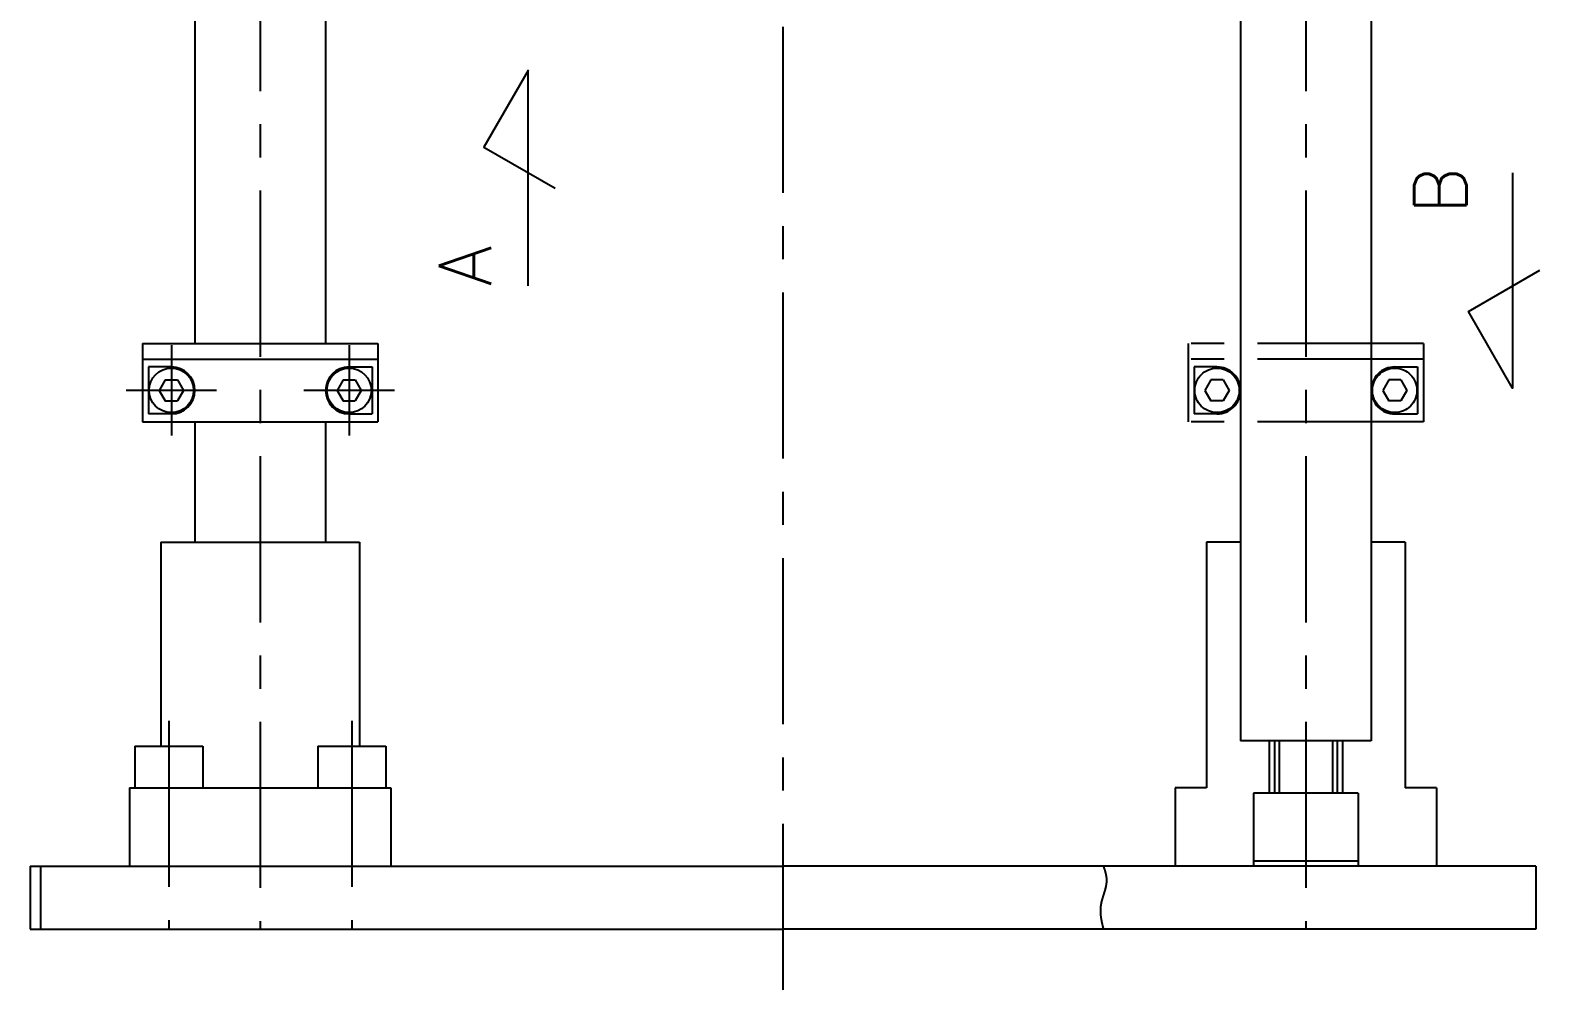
# Model space of a CAD drawing. Extents: x -846 to 177, y -156 to 391.
# Drawn here: x -441.3 to -152.5, y -121.2 to 62.3 of the extents above; entities that cross this region are included whole.
import ezdxf

# ---------------------------------------------------------------- set-up
doc = ezdxf.new("R2010")
doc.units = 0
doc.linetypes.add('CENTER', pattern=[50.8, 31.75, -6.35, 6.35, -6.35])
doc.linetypes.add('PHANTOM', pattern=[63.5, 31.75, -6.35, 6.35, -6.35, 6.35, -6.35])
doc.layers.get('0').update_dxf_attribs({"linetype": 'CONTINUOUS'})
doc.layers.add('CENTER', color=1, linetype='CONTINUOUS')
doc.styles.get("Standard").update_dxf_attribs({"font": 'txt.shx', "height": 3, "bigfont": 'bigfont.shx'})

msp = doc.modelspace()

# ---------------------------------------------------------------- linework, layer by layer
at = {"color": 7, "linetype": 'CONTINUOUS'}
for p, q in [((-209.78, 168.38), (-209.78, -73.62)), ((-184.78, 168.38), (-184.78, -73.62)), ((-409.78, 67.38), (-409.78, 2.38)), ((-384.78, 67.38), (-384.78, 2.38)), ((-419.78, 2.38), (-374.78, 2.38)), ((-419.78, 2.38), (-419.78, -12.62)), ((-374.78, 2.38), (-374.78, -12.62)), ((-419.78, -0.62), (-374.78, -0.62)), ((-414.28, -2.12), (-418.66, -2.12)), ((-418.66, -2.12), (-418.66, -11.12)), ((-380.28, -2.12), (-375.9, -2.12)), ((-375.9, -2.12), (-375.9, -11.12)), ((-415.44, -4.62), (-416.59, -6.62)), ((-415.44, -4.62), (-413.13, -4.62)), ((-413.13, -4.62), (-411.97, -6.62)), ((-381.44, -4.62), (-382.59, -6.62)), ((-381.44, -4.62), (-379.13, -4.62)), ((-379.13, -4.62), (-377.97, -6.62)), ((-416.59, -6.62), (-415.44, -8.62)), ((-415.44, -8.62), (-413.13, -8.62)), ((-411.97, -6.62), (-413.13, -8.62)), ((-382.59, -6.62), (-381.44, -8.62)), ((-381.44, -8.62), (-379.13, -8.62)), ((-377.97, -6.62), (-379.13, -8.62)), ((-414.28, -11.12), (-418.66, -11.12)), ((-380.28, -11.12), (-375.9, -11.12)), ((-419.78, -12.62), (-374.78, -12.62)), ((-409.78, -12.62), (-409.78, -35.62)), ((-384.78, -12.62), (-384.78, -35.62)), ((-416.28, -35.62), (-416.28, -74.62)), ((-416.28, -35.62), (-397.28, -35.62)), ((-397.28, -35.62), (-378.28, -35.62)), ((-378.28, -35.62), (-378.28, -74.62)), ((-216.28, -35.62), (-216.28, -82.62)), ((-209.78, -35.62), (-216.28, -35.62)), ((-178.28, -35.62), (-184.78, -35.62)), ((-178.28, -35.62), (-178.28, -82.62)), ((-421.28, -74.62), (-408.28, -74.62)), ((-421.28, -74.62), (-421.28, -82.62)), ((-408.28, -74.62), (-408.28, -82.62)), ((-386.28, -74.62), (-373.28, -74.62)), ((-386.28, -74.62), (-386.28, -82.62)), ((-373.28, -74.62), (-373.28, -82.62)), ((-184.78, -73.62), (-209.78, -73.62)), ((-204.28, -73.62), (-204.28, -83.62)), ((-203.28, -73.62), (-203.28, -83.62)), ((-202.41, -73.62), (-202.41, -83.62)), ((-192.16, -73.62), (-192.16, -83.62)), ((-191.28, -73.62), (-191.28, -83.62)), ((-190.28, -73.62), (-190.28, -83.62)), ((-422.28, -82.62), (-397.28, -82.62)), ((-422.28, -82.62), (-422.28, -97.62)), ((-397.28, -82.62), (-372.28, -82.62)), ((-372.28, -82.62), (-372.28, -97.62)), ((-222.28, -82.62), (-222.28, -97.62)), ((-216.28, -82.62), (-222.28, -82.62)), ((-187.28, -83.62), (-207.28, -83.62)), ((-207.28, -83.62), (-207.28, -97.62)), ((-187.28, -83.62), (-187.28, -97.62)), ((-172.28, -82.62), (-178.28, -82.62)), ((-172.28, -82.62), (-172.28, -97.62)), ((-441.28, -97.62), (-297.28, -97.62)), ((-441.28, -97.62), (-441.28, -109.62)), ((-439.28, -97.62), (-439.28, -109.62)), ((-153.28, -97.62), (-297.28, -97.62)), ((-187.28, -96.62), (-207.28, -96.62)), ((-153.28, -97.62), (-153.28, -109.62)), ((-441.28, -109.62), (-297.28, -109.62)), ((-153.28, -109.62), (-297.28, -109.62))]:
    msp.add_line(p, q, dxfattribs=at)
at = {"color": 3, "linetype": 'PHANTOM'}
for p, q in [((-174.78, 2.38), (-219.78, 2.38)), ((-219.78, 2.38), (-219.78, -12.62)), ((-174.78, 2.38), (-174.78, -12.62)), ((-174.78, -0.62), (-219.78, -0.62)), ((-214.28, -2.12), (-218.66, -2.12)), ((-218.66, -2.12), (-218.66, -11.12)), ((-180.28, -2.12), (-175.9, -2.12)), ((-175.9, -2.12), (-175.9, -11.12)), ((-215.44, -4.62), (-216.59, -6.62)), ((-213.13, -4.62), (-215.44, -4.62)), ((-213.13, -4.62), (-211.97, -6.62)), ((-181.44, -4.62), (-182.59, -6.62)), ((-179.13, -4.62), (-181.44, -4.62)), ((-179.13, -4.62), (-177.97, -6.62)), ((-216.59, -6.62), (-215.44, -8.62)), ((-213.13, -8.62), (-215.44, -8.62)), ((-211.97, -6.62), (-213.13, -8.62)), ((-182.59, -6.62), (-181.44, -8.62)), ((-179.13, -8.62), (-181.44, -8.62)), ((-177.97, -6.62), (-179.13, -8.62)), ((-214.28, -11.12), (-218.66, -11.12)), ((-180.28, -11.12), (-175.9, -11.12)), ((-174.78, -12.62), (-219.78, -12.62))]:
    msp.add_line(p, q, dxfattribs=at)
at = {"color": 7, "linetype": 'CONTINUOUS'}
for points in [[(-346.04, 13.4), (-346.04, 54.57), (-354.5, 39.91), (-340.84, 32.03)], [(-157.73, 35.01), (-157.73, -6.16), (-166.19, 8.49), (-152.53, 16.38)]]:
    msp.add_lwpolyline(points, dxfattribs=at)
at = {"color": 7}
msp.add_polyline3d([(-236.02, -97.62, 0), (-236, -97.65, 0), (-235.99, -97.68, 0), (-235.98, -97.7, 0), (-235.97, -97.73, 0), (-235.96, -97.76, 0), (-235.95, -97.79, 0), (-235.94, -97.82, 0), (-235.93, -97.84, 0), (-235.92, -97.87, 0), (-235.91, -97.9, 0), (-235.9, -97.93, 0), (-235.89, -97.95, 0), (-235.88, -97.98, 0), (-235.87, -98.01, 0), (-235.86, -98.04, 0), (-235.85, -98.07, 0), (-235.84, -98.09, 0), (-235.84, -98.12, 0), (-235.83, -98.15, 0), (-235.82, -98.18, 0), (-235.81, -98.21, 0), (-235.8, -98.23, 0), (-235.79, -98.26, 0), (-235.78, -98.29, 0), (-235.77, -98.32, 0), (-235.76, -98.35, 0), (-235.75, -98.38, 0), (-235.74, -98.4, 0), (-235.74, -98.43, 0), (-235.73, -98.46, 0), (-235.72, -98.49, 0), (-235.71, -98.52, 0), (-235.7, -98.55, 0), (-235.69, -98.57, 0), (-235.69, -98.6, 0), (-235.68, -98.63, 0), (-235.67, -98.66, 0), (-235.66, -98.69, 0), (-235.65, -98.72, 0), (-235.65, -98.75, 0), (-235.64, -98.77, 0), (-235.63, -98.8, 0), (-235.62, -98.83, 0), (-235.62, -98.86, 0), (-235.61, -98.89, 0), (-235.6, -98.92, 0), (-235.6, -98.95, 0), (-235.59, -98.98, 0), (-235.58, -99, 0), (-235.58, -99.03, 0), (-235.57, -99.06, 0), (-235.56, -99.09, 0), (-235.56, -99.12, 0), (-235.55, -99.15, 0), (-235.54, -99.18, 0), (-235.54, -99.21, 0), (-235.53, -99.24, 0), (-235.53, -99.26, 0), (-235.52, -99.29, 0), (-235.51, -99.32, 0), (-235.51, -99.35, 0), (-235.5, -99.38, 0), (-235.5, -99.41, 0), (-235.49, -99.44, 0), (-235.49, -99.47, 0), (-235.49, -99.5, 0), (-235.48, -99.53, 0), (-235.48, -99.56, 0), (-235.47, -99.59, 0), (-235.47, -99.62, 0), (-235.46, -99.64, 0), (-235.46, -99.67, 0), (-235.46, -99.7, 0), (-235.45, -99.73, 0), (-235.45, -99.76, 0), (-235.45, -99.79, 0), (-235.44, -99.82, 0), (-235.44, -99.85, 0), (-235.44, -99.88, 0), (-235.44, -99.91, 0), (-235.43, -99.94, 0), (-235.43, -99.97, 0), (-235.43, -100, 0), (-235.43, -100.03, 0), (-235.43, -100.06, 0), (-235.43, -100.09, 0), (-235.42, -100.12, 0), (-235.42, -100.15, 0), (-235.42, -100.18, 0), (-235.42, -100.2, 0), (-235.42, -100.23, 0), (-235.42, -100.26, 0), (-235.42, -100.29, 0), (-235.42, -100.32, 0), (-235.42, -100.35, 0), (-235.42, -100.38, 0), (-235.42, -100.41, 0), (-235.42, -100.44, 0), (-235.42, -100.47, 0), (-235.43, -100.5, 0), (-235.43, -100.53, 0), (-235.43, -100.56, 0), (-235.43, -100.59, 0), (-235.43, -100.62, 0), (-235.43, -100.65, 0), (-235.44, -100.68, 0), (-235.44, -100.71, 0), (-235.44, -100.74, 0), (-235.44, -100.77, 0), (-235.44, -100.8, 0), (-235.45, -100.83, 0), (-235.45, -100.86, 0), (-235.45, -100.89, 0), (-235.46, -100.91, 0), (-235.46, -100.94, 0), (-235.46, -100.97, 0), (-235.47, -101, 0), (-235.47, -101.03, 0), (-235.48, -101.06, 0), (-235.48, -101.09, 0), (-235.48, -101.12, 0), (-235.49, -101.15, 0), (-235.49, -101.18, 0), (-235.5, -101.21, 0), (-235.5, -101.24, 0), (-235.51, -101.27, 0), (-235.51, -101.3, 0), (-235.52, -101.33, 0), (-235.52, -101.35, 0), (-235.53, -101.38, 0), (-235.53, -101.41, 0), (-235.54, -101.44, 0), (-235.55, -101.47, 0), (-235.55, -101.5, 0), (-235.56, -101.53, 0), (-235.56, -101.56, 0), (-235.57, -101.59, 0), (-235.58, -101.61, 0), (-235.58, -101.64, 0), (-235.59, -101.67, 0), (-235.6, -101.7, 0), (-235.6, -101.73, 0), (-235.61, -101.76, 0), (-235.62, -101.79, 0), (-235.62, -101.82, 0), (-235.63, -101.85, 0), (-235.64, -101.87, 0), (-235.65, -101.9, 0), (-235.65, -101.93, 0), (-235.66, -101.96, 0), (-235.67, -101.99, 0), (-235.68, -102.02, 0), (-235.68, -102.05, 0), (-235.69, -102.07, 0), (-235.7, -102.1, 0), (-235.71, -102.13, 0), (-235.72, -102.16, 0), (-235.72, -102.19, 0), (-235.73, -102.22, 0), (-235.74, -102.24, 0), (-235.75, -102.27, 0), (-235.76, -102.3, 0), (-235.77, -102.33, 0), (-235.77, -102.36, 0), (-235.78, -102.39, 0), (-235.79, -102.41, 0), (-235.8, -102.44, 0), (-235.81, -102.47, 0), (-235.82, -102.5, 0), (-235.83, -102.53, 0), (-235.83, -102.56, 0), (-235.84, -102.58, 0), (-235.85, -102.61, 0), (-235.86, -102.64, 0), (-235.87, -102.67, 0), (-235.88, -102.7, 0), (-235.89, -102.73, 0), (-235.9, -102.75, 0), (-235.9, -102.78, 0), (-235.91, -102.81, 0), (-235.92, -102.84, 0), (-235.93, -102.87, 0), (-235.94, -102.9, 0), (-235.95, -102.92, 0), (-235.96, -102.95, 0), (-235.97, -102.98, 0), (-235.97, -103.01, 0), (-235.98, -103.04, 0), (-235.99, -103.06, 0), (-236, -103.09, 0), (-236.01, -103.12, 0), (-236.02, -103.15, 0), (-236.03, -103.18, 0), (-236.04, -103.21, 0), (-236.05, -103.23, 0), (-236.06, -103.26, 0), (-236.06, -103.29, 0), (-236.07, -103.32, 0), (-236.08, -103.35, 0), (-236.09, -103.37, 0), (-236.1, -103.4, 0), (-236.11, -103.43, 0), (-236.12, -103.46, 0), (-236.13, -103.49, 0), (-236.13, -103.52, 0), (-236.14, -103.54, 0), (-236.15, -103.57, 0), (-236.16, -103.6, 0), (-236.17, -103.63, 0), (-236.18, -103.66, 0), (-236.19, -103.69, 0), (-236.19, -103.71, 0), (-236.2, -103.74, 0), (-236.21, -103.77, 0), (-236.22, -103.8, 0), (-236.23, -103.83, 0), (-236.24, -103.86, 0), (-236.24, -103.88, 0), (-236.25, -103.91, 0), (-236.26, -103.94, 0), (-236.27, -103.97, 0), (-236.28, -104, 0), (-236.29, -104.03, 0), (-236.29, -104.06, 0), (-236.3, -104.08, 0), (-236.31, -104.11, 0), (-236.32, -104.14, 0), (-236.32, -104.17, 0), (-236.33, -104.2, 0), (-236.34, -104.23, 0), (-236.35, -104.26, 0), (-236.35, -104.28, 0), (-236.36, -104.31, 0), (-236.37, -104.34, 0), (-236.37, -104.37, 0), (-236.38, -104.4, 0), (-236.39, -104.43, 0), (-236.4, -104.46, 0), (-236.4, -104.49, 0), (-236.41, -104.51, 0), (-236.41, -104.54, 0), (-236.42, -104.57, 0), (-236.43, -104.6, 0), (-236.43, -104.63, 0), (-236.44, -104.66, 0), (-236.45, -104.69, 0), (-236.45, -104.72, 0), (-236.46, -104.75, 0), (-236.46, -104.77, 0), (-236.47, -104.8, 0), (-236.47, -104.83, 0), (-236.48, -104.86, 0), (-236.48, -104.89, 0), (-236.49, -104.92, 0), (-236.49, -104.95, 0), (-236.5, -104.98, 0), (-236.5, -105.01, 0), (-236.51, -105.04, 0), (-236.51, -105.07, 0), (-236.52, -105.1, 0), (-236.52, -105.12, 0), (-236.52, -105.15, 0), (-236.53, -105.18, 0), (-236.53, -105.21, 0), (-236.53, -105.24, 0), (-236.54, -105.27, 0), (-236.54, -105.3, 0), (-236.54, -105.33, 0), (-236.55, -105.36, 0), (-236.55, -105.39, 0), (-236.55, -105.42, 0), (-236.56, -105.45, 0), (-236.56, -105.48, 0), (-236.56, -105.51, 0), (-236.56, -105.54, 0), (-236.57, -105.57, 0), (-236.57, -105.6, 0), (-236.57, -105.63, 0), (-236.57, -105.66, 0), (-236.57, -105.68, 0), (-236.58, -105.71, 0), (-236.58, -105.74, 0), (-236.58, -105.77, 0), (-236.58, -105.8, 0), (-236.58, -105.83, 0), (-236.58, -105.86, 0), (-236.58, -105.89, 0), (-236.58, -105.92, 0), (-236.58, -105.95, 0), (-236.58, -105.98, 0), (-236.59, -106.01, 0), (-236.59, -106.04, 0), (-236.59, -106.07, 0), (-236.59, -106.1, 0), (-236.59, -106.13, 0), (-236.59, -106.16, 0), (-236.59, -106.19, 0), (-236.59, -106.22, 0), (-236.58, -106.25, 0), (-236.58, -106.28, 0), (-236.58, -106.31, 0), (-236.58, -106.34, 0), (-236.58, -106.37, 0), (-236.58, -106.39, 0), (-236.58, -106.42, 0), (-236.58, -106.45, 0), (-236.58, -106.48, 0), (-236.58, -106.51, 0), (-236.57, -106.54, 0), (-236.57, -106.57, 0), (-236.57, -106.6, 0), (-236.57, -106.63, 0), (-236.57, -106.66, 0), (-236.57, -106.69, 0), (-236.56, -106.72, 0), (-236.56, -106.75, 0), (-236.56, -106.78, 0), (-236.56, -106.81, 0), (-236.55, -106.84, 0), (-236.55, -106.87, 0), (-236.55, -106.9, 0), (-236.55, -106.93, 0), (-236.54, -106.96, 0), (-236.54, -106.99, 0), (-236.54, -107.01, 0), (-236.53, -107.04, 0), (-236.53, -107.07, 0), (-236.53, -107.1, 0), (-236.52, -107.13, 0), (-236.52, -107.16, 0), (-236.52, -107.19, 0), (-236.51, -107.22, 0), (-236.51, -107.25, 0), (-236.51, -107.28, 0), (-236.5, -107.31, 0), (-236.5, -107.34, 0), (-236.5, -107.37, 0), (-236.49, -107.4, 0), (-236.49, -107.43, 0), (-236.48, -107.46, 0), (-236.48, -107.48, 0), (-236.47, -107.51, 0), (-236.47, -107.54, 0), (-236.47, -107.57, 0), (-236.46, -107.6, 0), (-236.46, -107.63, 0), (-236.45, -107.66, 0), (-236.45, -107.69, 0), (-236.44, -107.72, 0), (-236.44, -107.75, 0), (-236.43, -107.78, 0), (-236.43, -107.81, 0), (-236.42, -107.83, 0), (-236.42, -107.86, 0), (-236.41, -107.89, 0), (-236.41, -107.92, 0), (-236.4, -107.95, 0), (-236.4, -107.98, 0), (-236.39, -108.01, 0), (-236.39, -108.04, 0), (-236.38, -108.07, 0), (-236.38, -108.1, 0), (-236.37, -108.13, 0), (-236.36, -108.15, 0), (-236.36, -108.18, 0), (-236.35, -108.21, 0), (-236.35, -108.24, 0), (-236.34, -108.27, 0), (-236.34, -108.3, 0), (-236.33, -108.33, 0), (-236.32, -108.36, 0), (-236.32, -108.39, 0), (-236.31, -108.42, 0), (-236.3, -108.44, 0), (-236.3, -108.47, 0), (-236.29, -108.5, 0), (-236.29, -108.53, 0), (-236.28, -108.56, 0), (-236.27, -108.59, 0), (-236.27, -108.62, 0), (-236.26, -108.65, 0), (-236.25, -108.68, 0), (-236.25, -108.7, 0), (-236.24, -108.73, 0), (-236.23, -108.76, 0), (-236.23, -108.79, 0), (-236.22, -108.82, 0), (-236.21, -108.85, 0), (-236.21, -108.88, 0), (-236.2, -108.91, 0), (-236.19, -108.93, 0), (-236.19, -108.96, 0), (-236.18, -108.99, 0), (-236.17, -109.02, 0), (-236.16, -109.05, 0), (-236.16, -109.08, 0), (-236.15, -109.11, 0), (-236.14, -109.14, 0), (-236.14, -109.16, 0), (-236.13, -109.19, 0), (-236.12, -109.22, 0), (-236.11, -109.25, 0), (-236.11, -109.28, 0), (-236.1, -109.31, 0), (-236.09, -109.34, 0), (-236.08, -109.36, 0), (-236.08, -109.39, 0), (-236.07, -109.42, 0), (-236.06, -109.45, 0), (-236.05, -109.48, 0), (-236.05, -109.51, 0), (-236.04, -109.54, 0), (-236.03, -109.56, 0), (-236.02, -109.59, 0), (-236.02, -109.62, 0)], dxfattribs=at)
at = {"color": 7, "linetype": 'CONTINUOUS'}
for centre in [(-414.28, -6.62), (-380.28, -6.62)]:
    msp.add_circle(centre, 4.25, dxfattribs=at)
at = {"color": 3, "linetype": 'PHANTOM'}
for centre in [(-214.28, -6.62), (-180.28, -6.62)]:
    msp.add_circle(centre, 4.25, dxfattribs=at)
at = {"color": 7, "linetype": 'CONTINUOUS'}
for centre, start, end in [((-414.28, -6.62), 270, 90), ((-380.28, -6.62), 90, 270)]:
    msp.add_arc(centre, 4.5, start, end, dxfattribs=at)
at = {"color": 3, "linetype": 'PHANTOM'}
for centre, start, end in [((-214.28, -6.62), 270, 90), ((-180.28, -6.62), 90, 270)]:
    msp.add_arc(centre, 4.5, start, end, dxfattribs=at)
at = {"layer": 'CENTER', "color": 1, "linetype": 'CENTER'}
for p, q in [((-297.28, -121.24), (-297.28, 245.52)), ((-397.28, 183.98), (-397.28, -109.62)), ((-197.28, 183.98), (-197.28, -109.62)), ((-414.28, 2.03), (-414.28, -15.27)), ((-380.28, 2.03), (-380.28, -15.27)), ((-405.63, -6.62), (-422.93, -6.62)), ((-371.63, -6.62), (-388.93, -6.62)), ((-414.78, -69.79), (-414.78, -109.62)), ((-379.78, -69.79), (-379.78, -109.62))]:
    msp.add_line(p, q, dxfattribs=at)

# ---------------------------------------------------------------- texts
at = {"color": 7, "linetype": 'CONTINUOUS'}
for s, p in [('B', (-166.56, 27.07)), ('A', (-353.12, 13.34))]:
    msp.add_text(s, height=10, rotation=90, dxfattribs=at).set_placement(p)

doc.saveas('drawing.dxf')
